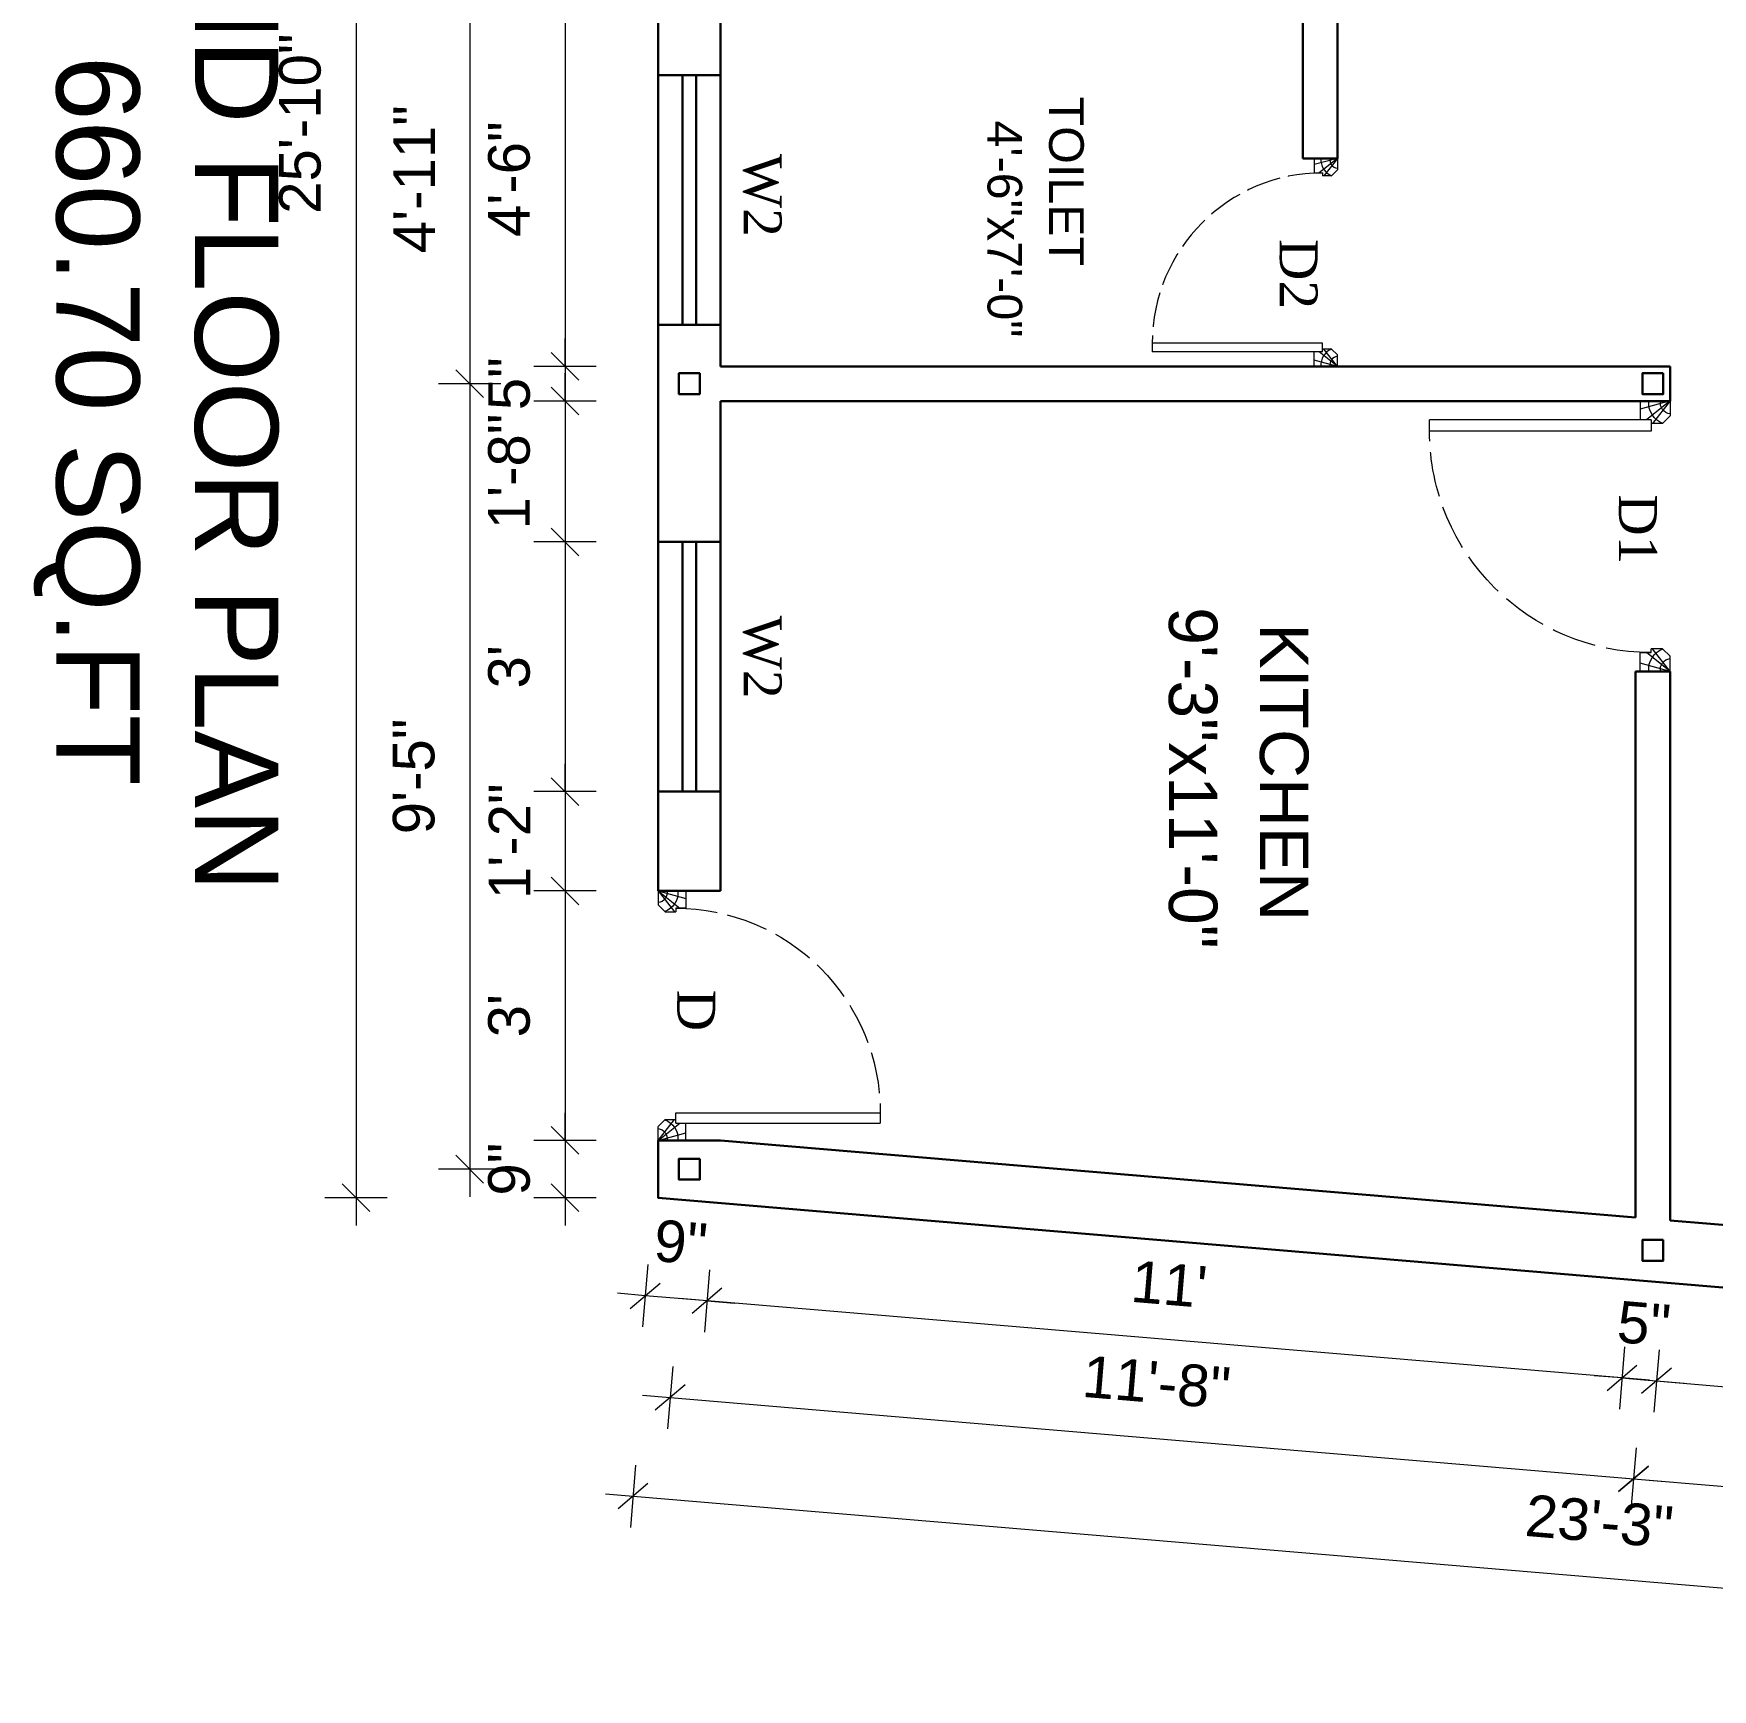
# Model space of a CAD drawing. Header units: inches. Extents: x 45643 to 78083, y -17830 to -3084.
# Drawn here: x 52914.3 to 53156.5, y -13986.8 to -13747.9 of the extents above; entities that cross this region are included whole.
import ezdxf

# ---------------------------------------------------------------- set-up
doc = ezdxf.new("R2010")
doc.units = ezdxf.units.IN
doc.header["$MEASUREMENT"] = 0
doc.linetypes.add('ACAD_ISO02W100', pattern=[15, 12, -3])
doc.linetypes.add('CONTINUA', pattern=[0])
for name, color, linetype, lineweight in [('A_Title Text', 105, 'Continuous', 60), ('Door-window', 150, 'Continuous', 9), ('ELEVATION', 6, 'Continuous', 30), ('hatch', 30, 'Continuous', 5), ('WALL', 240, 'Continuous', 30)]:
    doc.layers.add(name, color=color, linetype=linetype, lineweight=lineweight)
doc.layers.add('PDF_Text', color=7, linetype='Continuous')
doc.styles.add('Arial', font='arial.ttf')
doc.styles.add('PDF Arial', font='arial.ttf')
doc.styles.get("Standard").update_dxf_attribs({"font": 'times.ttf'})
doc.dimstyles.new('Sudeep', dxfattribs={"dimtxt": 6, "dimasz": 4, "dimexe": 4.5, "dimexo": 4.5, "dimgap": 5, "dimtad": 1, "dimdec": 0, "dimlunit": 4, "dimtxsty": 'Arial', "dimblk": 'OBLIQUE', "dimcen": 250, "dimdle": 4, "dimclrd": 86, "dimclre": 5, "dimclrt": 1, "dimadec": 0, "dimazin": 0, "dimtfac": 1, "dimtdec": 0, "dimtix": 1, "dimtmove": 1, "dimatfit": 3, "dimldrblk": 'OBLIQUE', "dimfxl": 4.5, "dimfxlon": 1, "dimfrac": 2, "dimlwd": 15, "dimlwe": 13, "dimarcsym": 0})

# ---------------------------------------------------------------- blocks, each defined once
blk = doc.blocks.new("D 3'")
at = {"layer": 'Door-window', "linetype": 'Continuous', "ltscale": 0.25}
for p, q in [((3749.64, -16740.96), (3749.64, -16711.46)), ((3751.14, -16711.46), (3749.64, -16711.46)), ((3751.14, -16740.96), (3751.14, -16711.46)), ((3747.14, -16743.51), (3747.14, -16739.51)), ((3747.14, -16739.51), (3749.64, -16739.51)), ((3749.64, -16740.96), (3751.14, -16740.96)), ((3750.14, -16742.51), (3750.14, -16740.96)), ((3780.14, -16742.51), (3780.14, -16740.96)), ((3780.64, -16740.96), (3780.14, -16740.96)), ((3783.14, -16739.51), (3780.64, -16739.51)), ((3780.64, -16739.51), (3780.64, -16740.96)), ((3783.14, -16743.51), (3783.14, -16739.51)), ((3747.14, -16743.51), (3749.14, -16743.51)), ((3749.14, -16743.51), (3750.14, -16742.51)), ((3781.14, -16743.51), (3780.14, -16742.51)), ((3783.14, -16743.51), (3781.14, -16743.51))]:
    blk.add_line(p, q, dxfattribs=at)
at = {"layer": 'Door-window', "linetype": 'ACAD_ISO02W100', "ltscale": 0.5}
blk.add_arc((3751.14, -16740.96), 29.5, 0, 90, dxfattribs=at)
at = {"layer": 'hatch', "color": 8}
for p, q in [((3747.14, -16743.51), (3748.23, -16739.5)), ((3747.14, -16743.51), (3749.64, -16740.37)), ((3747.14, -16743.51), (3750.14, -16741.17)), ((3783.14, -16743.51), (3780.14, -16741.17)), ((3783.14, -16743.51), (3780.64, -16740.37)), ((3783.14, -16743.51), (3782.06, -16739.5))]:
    blk.add_line(p, q, dxfattribs=at)
for centre, radius, start, end in [((3747.4, -16743.58), 2.93, 20.9872, 95.0825), ((3782.88, -16743.58), 2.93, 84.9175, 159.0128), ((3747.43, -16743.63), 1.42, 5.1372, 101.4864), ((3782.86, -16743.63), 1.42, 78.5136, 174.8628)]:
    blk.add_arc(centre, radius, start, end, dxfattribs=at)
blk = doc.blocks.new('_Oblique')
at = {"color": 0, "linetype": 'ByBlock', "lineweight": -2}
blk.add_line((-0.5, -0.5), (0.5, 0.5), dxfattribs=at)
blk = doc.blocks.new('*D1130')
at = {"layer": 'A_Title Text', "color": 86, "lineweight": 15, "transparency": 16777216}
blk.add_line((52960.78, -13601.98), (52960.78, -13919.87), dxfattribs=at)
at = {"layer": 'A_Title Text', "color": 5, "lineweight": 13, "transparency": 16777216}
for p, q in [((52965.28, -13605.98), (52956.28, -13605.98)), ((52965.28, -13915.87), (52956.28, -13915.87))]:
    blk.add_line(p, q, dxfattribs=at)
at = {"layer": 'Defpoints', "color": 0, "transparency": 16777216}
for p in [(53004.37, -13605.98), (52960.78, -13915.87), (53004.37, -13915.87)]:
    blk.add_point(p, dxfattribs=at)
at = {"layer": 'A_Title Text', "color": 86, "lineweight": 15, "transparency": 16777216, "xscale": 4, "yscale": 4, "zscale": 4}
for p, rotation in [((52960.78, -13605.98), 90), ((52960.78, -13915.87), 270)]:
    blk.add_blockref('_Oblique', p, dxfattribs=dict(at, rotation=rotation))
at = {"layer": 'A_Title Text', "color": 1, "transparency": 16777216, "insert": (52952.71, -13760.93), "char_height": 6, "attachment_point": 5, "rotation": 90, "style": 'Arial'}
blk.add_mtext('25\'-10"', dxfattribs=at)
blk = doc.blocks.new('*D1151')
at = {"layer": 'A_Title Text', "color": 86, "lineweight": 15, "transparency": 16777216}
blk.add_line((52990.94, -13737.94), (52990.94, -13799.94), dxfattribs=at)
at = {"layer": 'A_Title Text', "color": 5, "lineweight": 13, "transparency": 16777216}
for p, q in [((52995.44, -13741.94), (52986.44, -13741.94)), ((52995.44, -13795.94), (52986.44, -13795.94))]:
    blk.add_line(p, q, dxfattribs=at)
at = {"layer": 'Defpoints', "color": 0, "transparency": 16777216}
for p in [(53013.37, -13741.94), (52990.94, -13795.94), (53013.37, -13795.94)]:
    blk.add_point(p, dxfattribs=at)
at = {"layer": 'A_Title Text', "color": 86, "lineweight": 15, "transparency": 16777216, "xscale": 4, "yscale": 4, "zscale": 4}
for p, rotation in [((52990.94, -13741.94), 90), ((52990.94, -13795.94), 270)]:
    blk.add_blockref('_Oblique', p, dxfattribs=dict(at, rotation=rotation))
at = {"layer": 'A_Title Text', "color": 1, "transparency": 16777216, "insert": (52982.88, -13768.94), "char_height": 6, "attachment_point": 5, "rotation": 90, "style": 'Arial'}
blk.add_mtext('4\'-6"', dxfattribs=at)
blk = doc.blocks.new('*D1152')
at = {"layer": 'A_Title Text', "color": 86, "lineweight": 15, "transparency": 16777216}
for p, q in [((52990.94, -13795.94), (52990.94, -13791.94)), ((52990.94, -13795.94), (52990.94, -13800.94)), ((52990.94, -13800.94), (52990.94, -13804.94))]:
    blk.add_line(p, q, dxfattribs=at)
at = {"layer": 'A_Title Text', "color": 5, "lineweight": 13, "transparency": 16777216}
for p, q in [((52995.44, -13795.94), (52986.44, -13795.94)), ((52995.44, -13800.94), (52986.44, -13800.94))]:
    blk.add_line(p, q, dxfattribs=at)
at = {"layer": 'Defpoints', "color": 0, "transparency": 16777216}
for p in [(53013.37, -13795.94), (52990.94, -13800.94), (53013.37, -13800.94)]:
    blk.add_point(p, dxfattribs=at)
at = {"layer": 'A_Title Text', "color": 86, "lineweight": 15, "transparency": 16777216, "xscale": 4, "yscale": 4, "zscale": 4}
for p, rotation in [((52990.94, -13795.94), 270), ((52990.94, -13800.94), 90)]:
    blk.add_blockref('_Oblique', p, dxfattribs=dict(at, rotation=rotation))
at = {"layer": 'A_Title Text', "color": 1, "transparency": 16777216, "insert": (52982.89, -13798.44), "char_height": 6, "attachment_point": 5, "rotation": 90, "style": 'Arial'}
blk.add_mtext('5"', dxfattribs=at)
blk = doc.blocks.new('*D1153')
at = {"layer": 'A_Title Text', "color": 86, "lineweight": 15, "transparency": 16777216}
for p, q in [((52990.94, -13800.94), (52990.94, -13796.94)), ((52990.94, -13800.94), (52990.94, -13821.27)), ((52990.94, -13821.27), (52990.94, -13825.27))]:
    blk.add_line(p, q, dxfattribs=at)
at = {"layer": 'A_Title Text', "color": 5, "lineweight": 13, "transparency": 16777216}
for p, q in [((52995.44, -13800.94), (52986.44, -13800.94)), ((52995.44, -13821.27), (52986.44, -13821.27))]:
    blk.add_line(p, q, dxfattribs=at)
at = {"layer": 'Defpoints', "color": 0, "transparency": 16777216}
for p in [(53013.37, -13800.94), (52990.94, -13821.27), (53004.37, -13821.27)]:
    blk.add_point(p, dxfattribs=at)
at = {"layer": 'A_Title Text', "color": 86, "lineweight": 15, "transparency": 16777216, "xscale": 4, "yscale": 4, "zscale": 4}
for p, rotation in [((52990.94, -13800.94), 270), ((52990.94, -13821.27), 90)]:
    blk.add_blockref('_Oblique', p, dxfattribs=dict(at, rotation=rotation))
at = {"layer": 'A_Title Text', "color": 1, "transparency": 16777216, "insert": (52982.88, -13811.1), "char_height": 6, "attachment_point": 5, "rotation": 90, "style": 'Arial'}
blk.add_mtext('1\'-8"', dxfattribs=at)
blk = doc.blocks.new('*D1154')
at = {"layer": 'A_Title Text', "color": 86, "lineweight": 15, "transparency": 16777216}
blk.add_line((52990.94, -13817.27), (52990.94, -13861.27), dxfattribs=at)
at = {"layer": 'A_Title Text', "color": 5, "lineweight": 13, "transparency": 16777216}
for p, q in [((52995.44, -13821.27), (52986.44, -13821.27)), ((52995.44, -13857.27), (52986.44, -13857.27))]:
    blk.add_line(p, q, dxfattribs=at)
at = {"layer": 'Defpoints', "color": 0, "transparency": 16777216}
for p in [(53004.37, -13821.27), (52990.94, -13857.27), (53004.37, -13857.27)]:
    blk.add_point(p, dxfattribs=at)
at = {"layer": 'A_Title Text', "color": 86, "lineweight": 15, "transparency": 16777216, "xscale": 4, "yscale": 4, "zscale": 4}
for p, rotation in [((52990.94, -13821.27), 90), ((52990.94, -13857.27), 270)]:
    blk.add_blockref('_Oblique', p, dxfattribs=dict(at, rotation=rotation))
at = {"layer": 'A_Title Text', "color": 1, "transparency": 16777216, "insert": (52982.88, -13839.27), "char_height": 6, "attachment_point": 5, "rotation": 90, "style": 'Arial'}
blk.add_mtext("3'", dxfattribs=at)
blk = doc.blocks.new('*D1155')
at = {"layer": 'A_Title Text', "color": 86, "lineweight": 15, "transparency": 16777216}
for p, q in [((52990.94, -13857.27), (52990.94, -13853.27)), ((52990.94, -13857.27), (52990.94, -13871.6)), ((52990.94, -13871.6), (52990.94, -13875.6))]:
    blk.add_line(p, q, dxfattribs=at)
at = {"layer": 'A_Title Text', "color": 5, "lineweight": 13, "transparency": 16777216}
for p, q in [((52995.44, -13857.27), (52986.44, -13857.27)), ((52995.44, -13871.6), (52986.44, -13871.6))]:
    blk.add_line(p, q, dxfattribs=at)
at = {"layer": 'Defpoints', "color": 0, "transparency": 16777216}
for p in [(53004.37, -13857.27), (52990.94, -13871.6), (53004.37, -13871.6)]:
    blk.add_point(p, dxfattribs=at)
at = {"layer": 'A_Title Text', "color": 86, "lineweight": 15, "transparency": 16777216, "xscale": 4, "yscale": 4, "zscale": 4}
for p, rotation in [((52990.94, -13857.27), 270), ((52990.94, -13871.6), 90)]:
    blk.add_blockref('_Oblique', p, dxfattribs=dict(at, rotation=rotation))
at = {"layer": 'A_Title Text', "color": 1, "transparency": 16777216, "insert": (52982.93, -13864.44), "char_height": 6, "attachment_point": 5, "rotation": 90, "style": 'Arial'}
blk.add_mtext('1\'-2"', dxfattribs=at)
blk = doc.blocks.new('*D1156')
at = {"layer": 'A_Title Text', "color": 86, "lineweight": 15, "transparency": 16777216}
blk.add_line((52990.94, -13867.6), (52990.94, -13911.6), dxfattribs=at)
at = {"layer": 'A_Title Text', "color": 5, "lineweight": 13, "transparency": 16777216}
for p, q in [((52995.44, -13871.6), (52986.44, -13871.6)), ((52995.44, -13907.6), (52986.44, -13907.6))]:
    blk.add_line(p, q, dxfattribs=at)
at = {"layer": 'Defpoints', "color": 0, "transparency": 16777216}
for p in [(53004.37, -13871.6), (52990.94, -13907.6), (53004.37, -13907.6)]:
    blk.add_point(p, dxfattribs=at)
at = {"layer": 'A_Title Text', "color": 86, "lineweight": 15, "transparency": 16777216, "xscale": 4, "yscale": 4, "zscale": 4}
for p, rotation in [((52990.94, -13871.6), 90), ((52990.94, -13907.6), 270)]:
    blk.add_blockref('_Oblique', p, dxfattribs=dict(at, rotation=rotation))
at = {"layer": 'A_Title Text', "color": 1, "transparency": 16777216, "insert": (52982.88, -13889.6), "char_height": 6, "attachment_point": 5, "rotation": 90, "style": 'Arial'}
blk.add_mtext("3'", dxfattribs=at)
blk = doc.blocks.new('*D1157')
at = {"layer": 'A_Title Text', "color": 86, "lineweight": 15, "transparency": 16777216}
for p, q in [((52990.94, -13907.6), (52990.94, -13903.6)), ((52990.94, -13907.6), (52990.94, -13915.87)), ((52990.94, -13915.87), (52990.94, -13919.87))]:
    blk.add_line(p, q, dxfattribs=at)
at = {"layer": 'A_Title Text', "color": 5, "lineweight": 13, "transparency": 16777216}
for p, q in [((52995.44, -13907.6), (52986.44, -13907.6)), ((52995.44, -13915.87), (52986.44, -13915.87))]:
    blk.add_line(p, q, dxfattribs=at)
at = {"layer": 'Defpoints', "color": 0, "transparency": 16777216}
for p in [(53004.37, -13907.6), (52990.94, -13915.87), (53004.37, -13915.87)]:
    blk.add_point(p, dxfattribs=at)
at = {"layer": 'A_Title Text', "color": 86, "lineweight": 15, "transparency": 16777216, "xscale": 4, "yscale": 4, "zscale": 4}
for p, rotation in [((52990.94, -13907.6), 270), ((52990.94, -13915.87), 90)]:
    blk.add_blockref('_Oblique', p, dxfattribs=dict(at, rotation=rotation))
at = {"layer": 'A_Title Text', "color": 1, "transparency": 16777216, "insert": (52982.88, -13911.74), "char_height": 6, "attachment_point": 5, "rotation": 90, "style": 'Arial'}
blk.add_mtext('9"', dxfattribs=at)
blk = doc.blocks.new('*D1159')
at = {"layer": 'A_Title Text', "color": 86, "lineweight": 15, "transparency": 16777216}
blk.add_line((52977.19, -13735.44), (52977.19, -13802.44), dxfattribs=at)
at = {"layer": 'A_Title Text', "color": 5, "lineweight": 13, "transparency": 16777216}
for p, q in [((52981.69, -13739.44), (52972.69, -13739.44)), ((52981.69, -13798.44), (52972.69, -13798.44))]:
    blk.add_line(p, q, dxfattribs=at)
at = {"layer": 'Defpoints', "color": 0, "transparency": 16777216}
for p in [(53008.87, -13739.44), (52977.19, -13798.44), (53008.87, -13798.44)]:
    blk.add_point(p, dxfattribs=at)
at = {"layer": 'A_Title Text', "color": 86, "lineweight": 15, "transparency": 16777216, "xscale": 4, "yscale": 4, "zscale": 4}
for p, rotation in [((52977.19, -13739.44), 90), ((52977.19, -13798.44), 270)]:
    blk.add_blockref('_Oblique', p, dxfattribs=dict(at, rotation=rotation))
at = {"layer": 'A_Title Text', "color": 1, "transparency": 16777216, "insert": (52969.18, -13768.94), "char_height": 6, "attachment_point": 5, "rotation": 90, "style": 'Arial'}
blk.add_mtext('4\'-11"', dxfattribs=at)
blk = doc.blocks.new('*D1160')
at = {"layer": 'A_Title Text', "color": 86, "lineweight": 15, "transparency": 16777216}
blk.add_line((52977.19, -13794.44), (52977.19, -13915.74), dxfattribs=at)
at = {"layer": 'A_Title Text', "color": 5, "lineweight": 13, "transparency": 16777216}
for p, q in [((52981.69, -13798.44), (52972.69, -13798.44)), ((52981.69, -13911.74), (52972.69, -13911.74))]:
    blk.add_line(p, q, dxfattribs=at)
at = {"layer": 'Defpoints', "color": 0, "transparency": 16777216}
for p in [(53008.87, -13798.44), (52977.19, -13911.74), (53008.87, -13911.74)]:
    blk.add_point(p, dxfattribs=at)
at = {"layer": 'A_Title Text', "color": 86, "lineweight": 15, "transparency": 16777216, "xscale": 4, "yscale": 4, "zscale": 4}
for p, rotation in [((52977.19, -13798.44), 90), ((52977.19, -13911.74), 270)]:
    blk.add_blockref('_Oblique', p, dxfattribs=dict(at, rotation=rotation))
at = {"layer": 'A_Title Text', "color": 1, "transparency": 16777216, "insert": (52969.13, -13855.09), "char_height": 6, "attachment_point": 5, "rotation": 90, "style": 'Arial'}
blk.add_mtext('9\'-5"', dxfattribs=at)
blk = doc.blocks.new('*D1167')
at = {"layer": 'A_Title Text', "color": 5, "lineweight": 13, "transparency": 16777216}
for p, q in [((53143.82, -13937.38), (53143.06, -13946.35)), ((53148.82, -13937.8), (53148.06, -13946.77))]:
    blk.add_line(p, q, dxfattribs=at)
at = {"layer": 'A_Title Text', "color": 86, "lineweight": 15, "transparency": 16777216}
for p, q in [((53143.44, -13941.86), (53139.45, -13941.53)), ((53143.44, -13941.86), (53148.44, -13942.29)), ((53148.44, -13942.29), (53152.42, -13942.62))]:
    blk.add_line(p, q, dxfattribs=at)
at = {"layer": 'Defpoints', "color": 0, "transparency": 16777216}
for p in [(53145.39, -13918.72), (53150.39, -13919.14), (53148.44, -13942.29)]:
    blk.add_point(p, dxfattribs=at)
at = {"layer": 'A_Title Text', "color": 86, "lineweight": 15, "transparency": 16777216, "xscale": 4, "yscale": 4, "zscale": 4}
for p, rotation in [((53143.44, -13941.86), 355.1847222640606), ((53148.44, -13942.29), 175.1847222640606)]:
    blk.add_blockref('_Oblique', p, dxfattribs=dict(at, rotation=rotation))
at = {"layer": 'A_Title Text', "color": 1, "transparency": 16777216, "insert": (53146.61, -13934.05), "char_height": 6, "attachment_point": 5, "rotation": 355.1847, "style": 'Arial'}
blk.add_mtext('5"', dxfattribs=at)
blk = doc.blocks.new('*D1168')
at = {"layer": 'A_Title Text', "color": 5, "lineweight": 13, "transparency": 16777216}
for p, q in [((53148.82, -13937.8), (53148.06, -13946.77)), ((53272.17, -13948.19), (53271.41, -13957.16))]:
    blk.add_line(p, q, dxfattribs=at)
at = {"layer": 'A_Title Text', "color": 86, "lineweight": 15, "transparency": 16777216}
blk.add_line((53144.45, -13941.95), (53275.77, -13953.01), dxfattribs=at)
at = {"layer": 'Defpoints', "color": 0, "transparency": 16777216}
for p in [(53150.39, -13919.14), (53273.74, -13929.46), (53271.79, -13952.68)]:
    blk.add_point(p, dxfattribs=at)
at = {"layer": 'A_Title Text', "color": 86, "lineweight": 15, "transparency": 16777216, "xscale": 4, "yscale": 4, "zscale": 4}
for p, rotation in [((53148.44, -13942.29), 175.1847222640606), ((53271.79, -13952.68), 355.1847222640606)]:
    blk.add_blockref('_Oblique', p, dxfattribs=dict(at, rotation=rotation))
at = {"layer": 'A_Title Text', "color": 1, "transparency": 16777216, "insert": (53210.79, -13939.45), "char_height": 6, "attachment_point": 5, "rotation": 355.1847, "style": 'Arial'}
blk.add_mtext('10\'-4"', dxfattribs=at)
blk = doc.blocks.new('*D1169')
at = {"layer": 'A_Title Text', "color": 5, "lineweight": 13, "transparency": 16777216}
for p, q in [((53011.8, -13926.26), (53011.04, -13935.23)), ((53143.82, -13937.38), (53143.06, -13946.35))]:
    blk.add_line(p, q, dxfattribs=at)
at = {"layer": 'A_Title Text', "color": 86, "lineweight": 15, "transparency": 16777216}
blk.add_line((53147.42, -13942.2), (53007.43, -13930.41), dxfattribs=at)
at = {"layer": 'Defpoints', "color": 0, "transparency": 16777216}
for p in [(53013.37, -13907.6), (53145.39, -13918.72), (53011.42, -13930.74)]:
    blk.add_point(p, dxfattribs=at)
at = {"layer": 'A_Title Text', "color": 86, "lineweight": 15, "transparency": 16777216, "xscale": 4, "yscale": 4, "zscale": 4}
for p, rotation in [((53011.42, -13930.74), 175.1847222640606), ((53143.44, -13941.86), 355.1847222640606)]:
    blk.add_blockref('_Oblique', p, dxfattribs=dict(at, rotation=rotation))
at = {"layer": 'A_Title Text', "color": 1, "transparency": 16777216, "insert": (53078.1, -13928.32), "char_height": 6, "attachment_point": 5, "rotation": 355.1847, "style": 'Arial'}
blk.add_mtext("11'", dxfattribs=at)
blk = doc.blocks.new('*D1170')
at = {"layer": 'A_Title Text', "color": 5, "lineweight": 13, "transparency": 16777216}
for p, q in [((53002.86, -13925.51), (53002.11, -13934.47)), ((53011.8, -13926.26), (53011.04, -13935.23))]:
    blk.add_line(p, q, dxfattribs=at)
at = {"layer": 'A_Title Text', "color": 86, "lineweight": 15, "transparency": 16777216}
for p, q in [((53002.48, -13929.99), (52998.5, -13929.65)), ((53011.42, -13930.74), (53002.48, -13929.99)), ((53011.42, -13930.74), (53015.41, -13931.08))]:
    blk.add_line(p, q, dxfattribs=at)
at = {"layer": 'Defpoints', "color": 0, "transparency": 16777216}
for p in [(53004.37, -13907.6), (53013.37, -13907.6), (53002.48, -13929.99)]:
    blk.add_point(p, dxfattribs=at)
at = {"layer": 'A_Title Text', "color": 86, "lineweight": 15, "transparency": 16777216, "xscale": 4, "yscale": 4, "zscale": 4}
for p, rotation in [((53002.48, -13929.99), 355.1847222640606), ((53011.42, -13930.74), 175.1847222640606)]:
    blk.add_blockref('_Oblique', p, dxfattribs=dict(at, rotation=rotation))
at = {"layer": 'A_Title Text', "color": 1, "transparency": 16777216, "insert": (53007.63, -13922.33), "char_height": 6, "attachment_point": 5, "rotation": 355.1847, "style": 'Arial'}
blk.add_mtext('9"', dxfattribs=at)
blk = doc.blocks.new('*D1171')
at = {"layer": 'A_Title Text', "color": 5, "lineweight": 13, "transparency": 16777216}
for p, q in [((53006.47, -13940.21), (53005.72, -13949.18)), ((53145.49, -13951.92), (53144.73, -13960.89))]:
    blk.add_line(p, q, dxfattribs=at)
at = {"layer": 'A_Title Text', "color": 86, "lineweight": 15, "transparency": 16777216}
blk.add_line((53002.11, -13944.36), (53149.1, -13956.74), dxfattribs=at)
at = {"layer": 'Defpoints', "color": 0, "transparency": 16777216}
for p in [(53008.87, -13911.74), (53147.89, -13923.45), (53145.11, -13956.4)]:
    blk.add_point(p, dxfattribs=at)
at = {"layer": 'A_Title Text', "color": 86, "lineweight": 15, "transparency": 16777216, "xscale": 4, "yscale": 4, "zscale": 4}
for p, rotation in [((53006.09, -13944.69), 175.1847222639032), ((53145.11, -13956.4), 355.1847222639032)]:
    blk.add_blockref('_Oblique', p, dxfattribs=dict(at, rotation=rotation))
at = {"layer": 'A_Title Text', "color": 1, "transparency": 16777216, "insert": (53076.28, -13942.51), "char_height": 6, "attachment_point": 5, "rotation": 355.1847, "style": 'Arial'}
blk.add_mtext('11\'-8"', dxfattribs=at)
blk = doc.blocks.new('*D1172')
at = {"layer": 'A_Title Text', "color": 5, "lineweight": 13, "transparency": 16777216}
for p, q in [((53145.49, -13951.92), (53144.73, -13960.89)), ((53274.99, -13962.83), (53274.23, -13971.8))]:
    blk.add_line(p, q, dxfattribs=at)
at = {"layer": 'A_Title Text', "color": 86, "lineweight": 15, "transparency": 16777216}
blk.add_line((53141.12, -13956.07), (53278.6, -13967.65), dxfattribs=at)
at = {"layer": 'Defpoints', "color": 0, "transparency": 16777216}
for p in [(53147.89, -13923.45), (53277.39, -13934.36), (53274.61, -13967.31)]:
    blk.add_point(p, dxfattribs=at)
at = {"layer": 'A_Title Text', "color": 86, "lineweight": 15, "transparency": 16777216, "xscale": 4, "yscale": 4, "zscale": 4}
for p, rotation in [((53145.11, -13956.4), 175.1847222640606), ((53274.61, -13967.31), 355.1847222640606)]:
    blk.add_blockref('_Oblique', p, dxfattribs=dict(at, rotation=rotation))
at = {"layer": 'A_Title Text', "color": 1, "transparency": 16777216, "insert": (53210.54, -13953.82), "char_height": 6, "attachment_point": 5, "rotation": 355.1847, "style": 'Arial'}
blk.add_mtext('10\'-10"', dxfattribs=at)
blk = doc.blocks.new('*D1173')
at = {"layer": 'A_Title Text', "color": 5, "lineweight": 13, "transparency": 16777216}
for p, q in [((53001.12, -13954.44), (53000.37, -13963.41)), ((53278.64, -13977.82), (53277.88, -13986.78))]:
    blk.add_line(p, q, dxfattribs=at)
at = {"layer": 'A_Title Text', "color": 86, "lineweight": 15, "transparency": 16777216}
blk.add_line((52996.76, -13958.59), (53282.25, -13982.64), dxfattribs=at)
at = {"layer": 'Defpoints', "color": 0, "transparency": 16777216}
for p in [(53004.37, -13915.87), (53281.89, -13939.25), (53278.26, -13982.3)]:
    blk.add_point(p, dxfattribs=at)
at = {"layer": 'A_Title Text', "color": 86, "lineweight": 15, "transparency": 16777216, "xscale": 4, "yscale": 4, "zscale": 4}
for p, rotation in [((53000.74, -13958.92), 175.1847222638995), ((53278.26, -13982.3), 355.1847222638995)]:
    blk.add_blockref('_Oblique', p, dxfattribs=dict(at, rotation=rotation))
at = {"layer": 'A_Title Text', "color": 1, "transparency": 16777216, "insert": (53140.18, -13962.57), "char_height": 6, "attachment_point": 5, "rotation": 355.1847, "style": 'Arial'}
blk.add_mtext('23\'-3"', dxfattribs=at)

msp = doc.modelspace()

# ---------------------------------------------------------------- linework, layer by layer
at = {"layer": 'ELEVATION'}
for p, q in [((53013.37, -13741.94), (53013.37, -13795.94)), ((53097.37, -13741.94), (53097.37, -13765.94)), ((53102.37, -13741.94), (53102.37, -13765.94)), ((53013.37, -13753.94), (53004.37, -13753.94)), ((53007.87, -13753.94), (53007.87, -13789.94)), ((53009.87, -13753.94), (53009.87, -13789.94)), ((53102.37, -13765.94), (53097.37, -13765.94)), ((53013.37, -13789.94), (53004.37, -13789.94)), ((53097.37, -13795.94), (53013.37, -13795.94)), ((53102.37, -13795.94), (53097.37, -13795.94)), ((53150.39, -13795.94), (53102.37, -13795.94)), ((53150.39, -13800.94), (53150.39, -13795.94)), ((53013.37, -13800.94), (53013.37, -13871.6)), ((53150.39, -13800.94), (53013.37, -13800.94)), ((53145.39, -13800.94), (53150.39, -13800.94)), ((53013.37, -13821.27), (53004.37, -13821.27)), ((53007.87, -13821.27), (53007.87, -13857.27)), ((53009.87, -13821.27), (53009.87, -13857.27)), ((53145.39, -13918.72), (53145.39, -13839.94)), ((53145.39, -13839.94), (53150.39, -13839.94)), ((53150.39, -13919.14), (53150.39, -13839.94)), ((53013.37, -13857.27), (53004.37, -13857.27)), ((53013.37, -13871.6), (53004.37, -13871.6)), ((53013.37, -13907.6), (53004.37, -13907.6)), ((53013.37, -13907.6), (53145.39, -13918.72)), ((53150.39, -13919.14), (53272.89, -13929.46))]:
    msp.add_line(p, q, dxfattribs=at)
for points in [[(53281.89, -13875.46), (53281.89, -13563.49), (53004.37, -13605.98), (53004.37, -13871.6)], [(53004.37, -13907.6), (53004.37, -13915.87), (53281.89, -13939.25), (53281.89, -13929.46)]]:
    msp.add_lwpolyline(points, dxfattribs=at)
for points in [[(53010.37, -13796.94), (53010.37, -13799.94), (53007.37, -13799.94), (53007.37, -13796.94)], [(53149.39, -13796.94), (53149.39, -13799.94), (53146.39, -13799.94), (53146.39, -13796.94)], [(53010.37, -13910.24), (53010.37, -13913.24), (53007.37, -13913.24), (53007.37, -13910.24)], [(53149.39, -13921.95), (53149.39, -13924.95), (53146.39, -13924.95), (53146.39, -13921.95)]]:
    msp.add_lwpolyline(points, close=True, dxfattribs=at)

# ---------------------------------------------------------------- block references
at = {"layer": 'WALL', "xscale": 0.8333333330483583, "yscale": 0.8333333330483583, "zscale": 0.8333333330483583, "rotation": 89.99999999999999}
msp.add_blockref("D 3'", (39149.45, -16918.56), dxfattribs=at)
at = {"layer": 'WALL', "linetype": 'CONTINUA', "xscale": -1.083333333333211, "yscale": 1.083333333333211, "zscale": 1.083333333333211, "rotation": 90.00000073371181}
msp.add_blockref("D 3'", (35011.59, -9741.53), dxfattribs=at)
at = {"layer": 'WALL', "linetype": 'CONTINUA', "xscale": -1, "rotation": 270.0000007337118}
msp.add_blockref("D 3'", (69747.88, -17654.74), dxfattribs=at)

# ---------------------------------------------------------------- texts
at = {"rotation": 270}
for s, insert, char_height, width, attachment_point in [('W2', (53022.2, -13765.29), 5.487, 1396.073, 1), ('{\\fTimes New Roman|b0|i0|c0|p18;D2}', (53094.02, -13777.55), 5.4869, 54.2013, 7), ('{\\fTimes New Roman|b0|i0|c0|p18;D1}', (53148.48, -13814.38), 5.4869, 54.2013, 1), ('W2', (53022.2, -13831.9), 5.487, 1396.073, 1), ('D', (53012.61, -13885.84), 5.49, 54.2013, 1)]:
    msp.add_mtext(s, dxfattribs=dict(at, insert=insert, char_height=char_height, width=width, attachment_point=attachment_point))
at = {"layer": 'PDF_Text', "attachment_point": 7, "rotation": 270, "style": 'PDF Arial'}
for s, insert, char_height in [('GROUND FLOOR PLAN\\PAREA = 660.70 SQ.FT', (52914.25, -13686.41), 12), ('TOILET', (53060.71, -13757.03), 5), ('4\'-6"x7\'-0"', (53051.82, -13760.46), 5.0001), ('9\'-3"x11\'-0"', (53077.96, -13830.68), 7), ('KITCHEN', (53091.1, -13833.04), 7)]:
    msp.add_mtext(s, dxfattribs=dict(at, insert=insert, char_height=char_height))

# ---------------------------------------------------------------- dimensions: what is measured, and where the dimension line sits
at = {"layer": 'A_Title Text'}
for base, p1, p2, angle, picture, middle in [((52960.78, -13915.87), (53004.37, -13605.98), (53004.37, -13915.87), 270, '*D1130', (52952.71, -13760.93)), ((52977.19, -13798.44), (53008.87, -13739.44), (53008.87, -13798.44), 270, '*D1159', (52969.18, -13768.94)), ((52990.94, -13795.94), (53013.37, -13741.94), (53013.37, -13795.94), 270, '*D1151', (52982.88, -13768.94)), ((52990.94, -13800.94), (53013.37, -13795.94), (53013.37, -13800.94), 270, '*D1152', (52982.89, -13798.44)), ((52977.19, -13911.74), (53008.87, -13798.44), (53008.87, -13911.74), 270, '*D1160', (52969.13, -13855.09)), ((52990.94, -13821.27), (53013.37, -13800.94), (53004.37, -13821.27), 270, '*D1153', (52982.88, -13811.1)), ((52990.94, -13857.27), (53004.37, -13821.27), (53004.37, -13857.27), 270, '*D1154', (52982.88, -13839.27)), ((52990.94, -13871.6), (53004.37, -13857.27), (53004.37, -13871.6), 270, '*D1155', (52982.93, -13864.44)), ((52990.94, -13907.6), (53004.37, -13871.6), (53004.37, -13907.6), 270, '*D1156', (52982.88, -13889.6)), ((53002.48, -13929.99), (53013.37, -13907.6), (53004.37, -13907.6), 175.1847, '*D1170', (53007.63, -13922.33)), ((53011.42, -13930.74), (53145.39, -13918.72), (53013.37, -13907.6), 175.1847, '*D1169', (53078.1, -13928.32)), ((53148.44, -13942.29), (53145.39, -13918.72), (53150.39, -13919.14), 175.1847, '*D1167', (53146.61, -13934.05)), ((53271.79, -13952.68), (53150.39, -13919.14), (53273.74, -13929.46), 175.1847, '*D1168', (53210.79, -13939.45)), ((53274.61, -13967.31), (53147.89, -13923.45), (53277.39, -13934.36), 175.1847, '*D1172', (53210.54, -13953.82))]:
    dim = msp.add_linear_dim(base=base, p1=p1, p2=p2, angle=angle, dimstyle='Sudeep', dxfattribs=at)
    dim.commit()
    dim.dimension.update_dxf_attribs({"geometry": picture, "text_midpoint": middle})
dim = msp.add_linear_dim(base=(52990.94, -13915.87), p1=(53004.37, -13907.6), p2=(53004.37, -13915.87), angle=270, text='9"', dimstyle='Sudeep', dxfattribs=at)
dim.commit()
dim.dimension.update_dxf_attribs({"geometry": '*D1157', "text_midpoint": (52982.88, -13911.74)})
for p1, p2, distance, picture, middle in [((53008.87, -13911.74), (53147.89, -13923.45), -33.07, '*D1171', (53076.28, -13942.51)), ((53004.37, -13915.87), (53281.89, -13939.25), -43.2, '*D1173', (53140.18, -13962.57))]:
    dim = msp.add_aligned_dim(p1=p1, p2=p2, distance=distance, dimstyle='Sudeep', dxfattribs=at)
    dim.commit()
    dim.dimension.update_dxf_attribs({"geometry": picture, "text_midpoint": middle})

doc.saveas('drawing.dxf')
